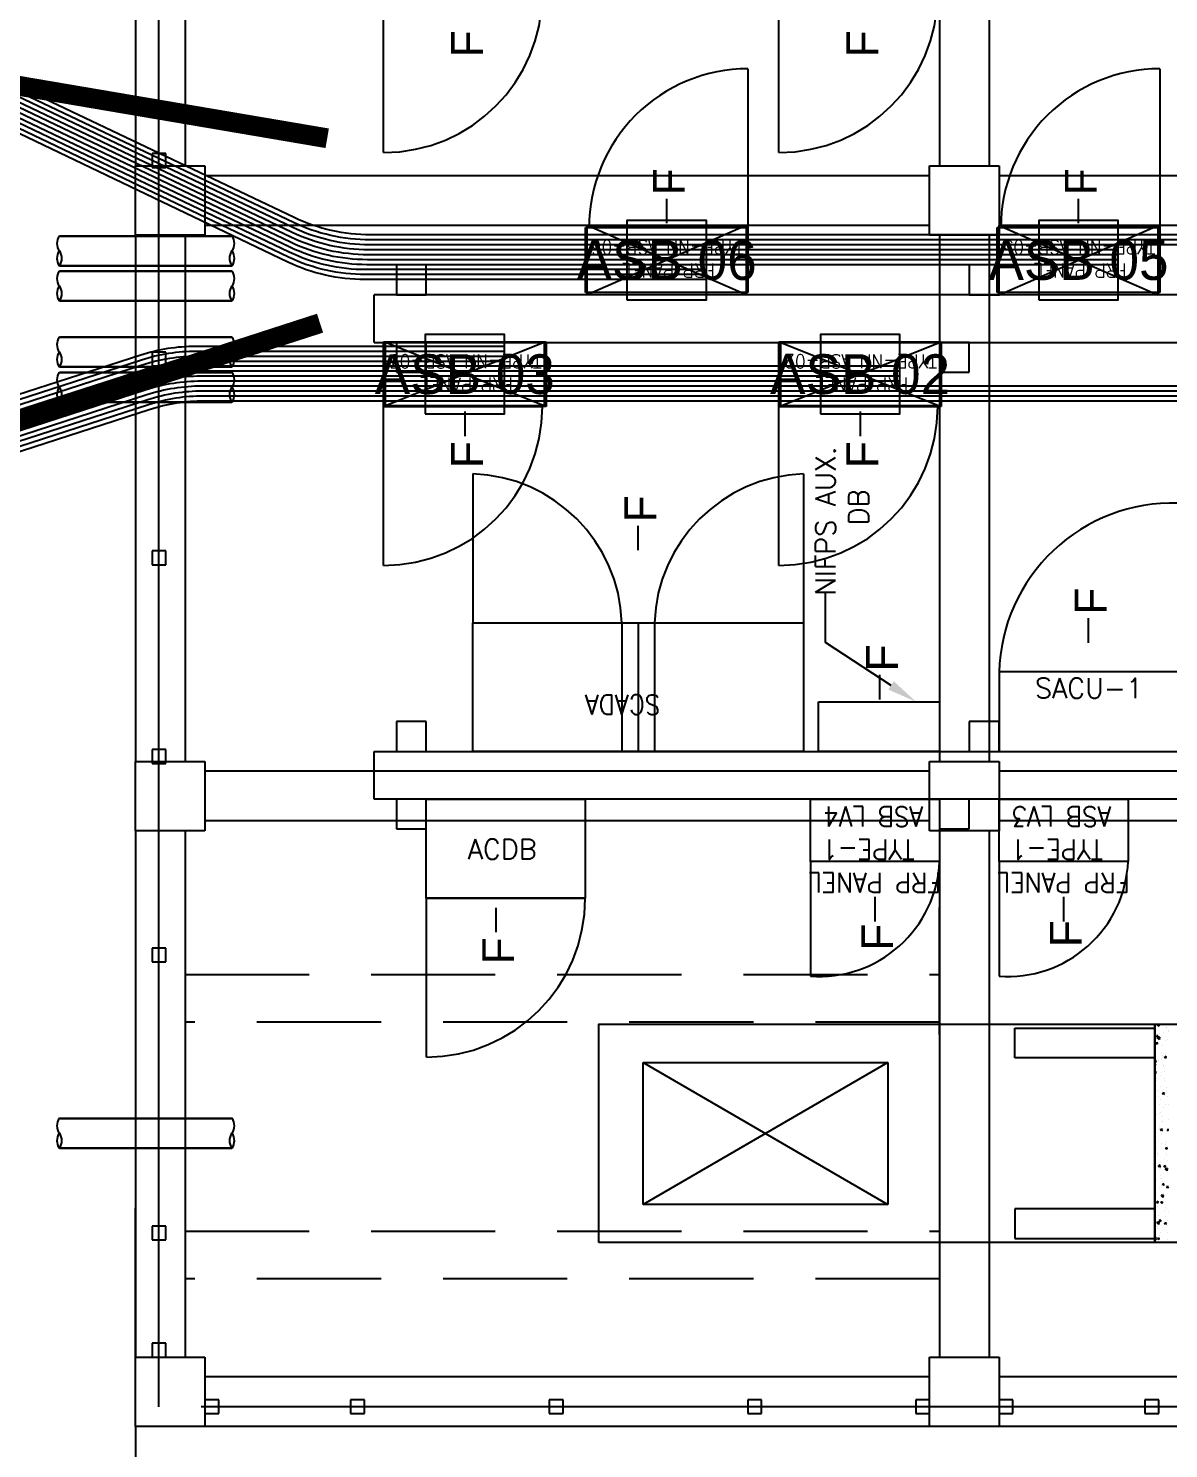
# Model space of a CAD drawing. Header units: metres. Extents: x 530339 to 530954, y 2674257 to 2674599.
# Drawn here: x 530715.71 to 530721.45, y 2674481.74 to 2674488.89 of the extents above; entities that cross this region are included whole.
import ezdxf
from ezdxf.enums import TextEntityAlignment as Align

# ---------------------------------------------------------------- set-up
doc = ezdxf.new("R2010")
doc.units = ezdxf.units.M
for name, pattern in [('DASHED', [0.75, 0.5, -0.25]), ('DASHED2', [0.375, 0.25, -0.125]), ('HIDDEN', [0.375, 0.25, -0.125]), ('PHANTOM', [63.5, 31.75, -6.35, 6.35, -6.35, 6.35, -6.35])]:
    doc.linetypes.add(name, pattern=pattern)
for name, color, linetype in [('1', 5, 'Continuous'), ('Excavation', 7, 'Continuous'), ('IDT', 7, 'Continuous'), ('LT Cable(AG) INV to LT Panel BL-12', 2, 'Continuous')]:
    doc.layers.add(name, color=color, linetype=linetype)
doc.styles.add('Arial', font='arial.ttf')
doc.styles.add('RomanS', font='romans.shx')
doc.styles.get("Standard").update_dxf_attribs({"font": 'Adani Regular.ttf'})
doc.linetypes.add('FOUNDATION LAYOUT$0$FENCELINE1', pattern='A,6.35,-2.54,[133,ltypeshp.shx,S=2.54,R=0,X=-2.54,Y=0],-2.54,25.4', length=36.83)

# ---------------------------------------------------------------- blocks, each defined once
blk = doc.blocks.new('ASB')
at = {"layer": '1', "color": 5}
blk.add_lwpolyline([(-0.2, -0.2), (0.2, -0.2), (0.2, 0.2), (-0.2, 0.2)], close=True, dxfattribs=at)
at = {"layer": '1', "color": 7}
blk.add_attdef('ID', text='', height=0.2, dxfattribs=at).set_placement((0, 0), align=Align.MIDDLE_CENTER)
blk = doc.blocks.new('IDT')
at = {"layer": 'IDT', "color": 8}
for p, q in [((25.902, 18.4101), (29.552, 18.4101)), ((29.552, 18.0601), (29.552, 18.4101)), ((29.552, 18.4101), (29.902, 18.4101)), ((29.902, 18.4101), (29.902, 18.0601)), ((29.902, 18.4101), (33.552, 18.4101)), ((33.552, 18.0601), (33.552, 18.4101)), ((33.552, 18.4101), (33.902, 18.4101)), ((33.902, 18.4101), (33.902, 18.0601)), ((28.7481, 18.3453), (28.7481, 18.2753)), ((28.8181, 18.3453), (28.7481, 18.3453)), ((28.8181, 18.2753), (28.8181, 18.3453)), ((29.4822, 18.3453), (29.4822, 18.2753)), ((29.5522, 18.3453), (29.4822, 18.3453)), ((29.5522, 18.2753), (29.5522, 18.3453)), ((29.902, 18.3453), (29.902, 18.2753)), ((29.972, 18.3453), (29.902, 18.3453)), ((29.972, 18.2753), (29.972, 18.3453)), ((30.7481, 18.3453), (30.7481, 18.2753)), ((30.8181, 18.3453), (30.7481, 18.3453)), ((30.8181, 18.2753), (30.8181, 18.3453)), ((31.7481, 18.3453), (31.7481, 18.2753)), ((31.8181, 18.3453), (31.7481, 18.3453)), ((31.8181, 18.2753), (31.8181, 18.3453)), ((32.7481, 18.3453), (32.7481, 18.2753)), ((32.8181, 18.3453), (32.7481, 18.3453)), ((32.8181, 18.2753), (32.8181, 18.3453)), ((33.482, 18.3453), (33.482, 18.2753)), ((33.552, 18.3453), (33.482, 18.3453)), ((33.552, 18.2753), (33.552, 18.3453)), ((28.7481, 18.2753), (28.8181, 18.2753)), ((29.4822, 18.2753), (29.5522, 18.2753)), ((29.902, 18.2753), (29.972, 18.2753)), ((30.7481, 18.2753), (30.8181, 18.2753)), ((31.7481, 18.2753), (31.8181, 18.2753)), ((32.7481, 18.2753), (32.8181, 18.2753)), ((33.482, 18.2753), (33.552, 18.2753)), ((25.902, 18.1601), (29.552, 18.1601)), ((29.902, 18.1601), (33.552, 18.1601)), ((29.902, 18.0601), (29.552, 18.0601)), ((29.602, 15.4101), (29.602, 18.0601)), ((29.852, 15.4101), (29.852, 18.0601)), ((33.902, 18.0601), (33.552, 18.0601)), ((33.652, 15.4101), (33.652, 18.0601)), ((33.7481, 18.0601), (33.7481, 17.9901)), ((33.8181, 18.0601), (33.7481, 18.0601)), ((33.8181, 17.9901), (33.8181, 18.0601)), ((33.902, 15.4101), (33.902, 18.0601)), ((33.7481, 17.9901), (33.8181, 17.9901)), ((27.267, 17.4829), (28.767, 17.4829)), ((28.767, 17.4829), (28.767, 16.3829)), ((33.7481, 17.4703), (33.7481, 17.4003)), ((33.8181, 17.4703), (33.7481, 17.4703)), ((33.8181, 17.4003), (33.8181, 17.4703)), ((33.7481, 17.4003), (33.8181, 17.4003)), ((30.1117, 16.5771), (30.1117, 17.2916)), ((30.1117, 17.2916), (31.3439, 17.2916)), ((31.3439, 16.5771), (30.1117, 17.2916)), ((30.1117, 16.5771), (31.3439, 17.2916)), ((31.3439, 17.2916), (31.3439, 16.5771)), ((31.3439, 16.5771), (30.1117, 16.5771)), ((28.767, 16.3829), (27.267, 16.3829)), ((29.852, 16.4349), (29.852, 15.7954)), ((33.652, 16.1329), (33.652, 16.1329)), ((33.7481, 16.0703), (33.7481, 16.0003)), ((33.8181, 16.0703), (33.7481, 16.0703)), ((33.8181, 16.0003), (33.8181, 16.0703)), ((33.7481, 16.0003), (33.8181, 16.0003)), ((29.552, 15.0601), (29.552, 15.4101)), ((29.552, 15.4101), (29.902, 15.4101)), ((29.702, 15.3997), (29.702, 15.2497)), ((29.852, 15.3997), (29.702, 15.3997)), ((29.852, 15.2497), (29.852, 15.3997)), ((29.902, 15.4101), (29.902, 15.0601)), ((32.4369, 15.3997), (32.4369, 15.2497)), ((32.5869, 15.3997), (32.4369, 15.3997)), ((32.5869, 15.2497), (32.5869, 15.3997)), ((33.552, 15.0601), (33.552, 15.4101)), ((33.552, 15.4101), (33.902, 15.4101)), ((33.902, 15.4101), (33.902, 15.0601)), ((25.902, 15.3601), (29.552, 15.3601)), ((29.902, 15.3601), (33.552, 15.3601)), ((26.802, 15.2497), (32.6992, 15.2497)), ((29.702, 15.2497), (29.852, 15.2497)), ((32.4369, 15.2497), (32.5869, 15.2497)), ((32.6992, 15.2497), (32.6992, 15.0097)), ((25.902, 15.1101), (29.552, 15.1101)), ((29.902, 15.1101), (33.552, 15.1101)), ((29.902, 15.0601), (29.552, 15.0601)), ((29.602, 12.4101), (29.602, 15.0601)), ((29.852, 12.4101), (29.852, 15.0601)), ((33.902, 15.0601), (33.552, 15.0601)), ((33.652, 12.4101), (33.652, 15.0601)), ((33.7481, 15.0703), (33.7481, 15.0003)), ((33.8181, 15.0703), (33.7481, 15.0703)), ((33.8181, 15.0003), (33.8181, 15.0703)), ((33.902, 12.4101), (33.902, 15.0601)), ((32.6992, 15.0097), (26.802, 15.0097)), ((29.552, 15.0097), (29.552, 14.8597)), ((29.702, 15.0097), (29.552, 15.0097)), ((29.702, 14.8597), (29.702, 15.0097)), ((31.2873, 14.3618), (31.2873, 15.0097)), ((31.3698, 14.3618), (31.3698, 15.0097)), ((31.4523, 14.3618), (31.4523, 15.0097)), ((32.4369, 15.0097), (32.4369, 14.8597)), ((32.5869, 15.0097), (32.4369, 15.0097)), ((32.5869, 14.8597), (32.5869, 15.0097)), ((33.7481, 15.0003), (33.8181, 15.0003)), ((29.552, 14.8597), (29.702, 14.8597)), ((32.4369, 14.8597), (32.5869, 14.8597)), ((33.7481, 14.0703), (33.7481, 14.0003)), ((33.8181, 14.0703), (33.7481, 14.0703)), ((33.8181, 14.0003), (33.8181, 14.0703)), ((33.7481, 14.0003), (33.8181, 14.0003)), ((29.843, 13.2732), (30.661, 13.2732)), ((29.843, 12.9462), (29.843, 13.2732)), ((29.852, 12.9497), (29.852, 13.2697)), ((29.852, 13.2697), (30.652, 13.2697)), ((30.652, 13.2697), (29.852, 12.9497)), ((30.652, 12.9497), (29.852, 13.2697)), ((30.652, 13.2697), (30.652, 12.9497)), ((30.661, 13.2732), (30.661, 12.9462)), ((31.8339, 13.2732), (32.6519, 13.2732)), ((31.8339, 12.9462), (31.8339, 13.2732)), ((31.8429, 12.9497), (31.8429, 13.2697)), ((31.8429, 13.2697), (32.6429, 13.2697)), ((31.8429, 12.9497), (32.6429, 13.2697)), ((31.8429, 13.2697), (32.6429, 12.9497)), ((32.6429, 13.2697), (32.6429, 12.9497)), ((32.6519, 13.2732), (32.6519, 12.9462)), ((29.702, 13.0997), (29.702, 12.9497)), ((29.852, 13.0997), (29.702, 13.0997)), ((29.852, 12.9497), (29.852, 13.0997)), ((32.4369, 13.0997), (32.4369, 12.9497)), ((32.5869, 13.0997), (32.4369, 13.0997)), ((32.5869, 12.9497), (32.5869, 13.0997)), ((33.7481, 13.0685), (33.7481, 12.9985)), ((33.8181, 13.0685), (33.7481, 13.0685)), ((33.8181, 12.9985), (33.8181, 13.0685)), ((32.6992, 12.9497), (26.802, 12.9497)), ((29.702, 12.9497), (29.852, 12.9497)), ((30.652, 12.9497), (29.852, 12.9497)), ((32.6429, 12.9497), (31.8429, 12.9497)), ((32.4369, 12.9497), (32.5869, 12.9497)), ((32.6993, 12.9497), (32.6993, 12.7097)), ((33.7481, 12.9985), (33.8181, 12.9985)), ((30.661, 12.9462), (29.843, 12.9462)), ((32.6519, 12.9462), (31.8339, 12.9462)), ((26.802, 12.7097), (32.6992, 12.7097)), ((28.743, 12.6984), (29.561, 12.6984)), ((28.743, 12.3714), (28.743, 12.6984)), ((28.752, 12.3601), (28.752, 12.7097)), ((28.752, 12.7097), (29.552, 12.7097)), ((29.552, 12.7097), (28.752, 12.3601)), ((29.552, 12.3601), (28.752, 12.7097)), ((29.552, 12.7097), (29.552, 12.3601)), ((29.552, 12.7097), (29.552, 12.5597)), ((29.702, 12.7097), (29.552, 12.7097)), ((29.561, 12.6984), (29.561, 12.3714)), ((29.702, 12.5597), (29.702, 12.7097)), ((30.817, 12.6984), (31.635, 12.6984)), ((30.817, 12.3714), (30.817, 12.6984)), ((30.826, 12.3601), (30.826, 12.7097)), ((30.826, 12.7097), (31.626, 12.7097)), ((30.826, 12.3601), (31.626, 12.7097)), ((30.826, 12.7097), (31.626, 12.3601)), ((31.626, 12.7097), (31.626, 12.3601)), ((31.635, 12.6984), (31.635, 12.3714)), ((32.4369, 12.7097), (32.4369, 12.5597)), ((32.5869, 12.7097), (32.4369, 12.7097)), ((32.5869, 12.5597), (32.5869, 12.7097)), ((29.552, 12.5597), (29.702, 12.5597)), ((32.4369, 12.5597), (32.5869, 12.5597)), ((29.552, 12.0601), (29.552, 12.4101)), ((29.552, 12.4101), (29.902, 12.4101)), ((29.902, 12.4101), (29.902, 12.0601)), ((33.552, 12.0601), (33.552, 12.4101)), ((33.552, 12.4101), (33.902, 12.4101)), ((33.902, 12.4101), (33.902, 12.0601)), ((25.902, 12.3601), (29.552, 12.3601)), ((29.561, 12.3714), (28.743, 12.3714)), ((29.552, 12.3601), (28.752, 12.3601)), ((29.902, 12.3601), (33.552, 12.3601)), ((31.635, 12.3714), (30.817, 12.3714)), ((31.626, 12.3601), (30.826, 12.3601)), ((25.902, 12.1101), (29.552, 12.1101)), ((29.902, 12.1101), (33.552, 12.1101)), ((29.902, 12.0601), (29.552, 12.0601)), ((29.602, 9.4101), (29.602, 12.0601)), ((29.852, 9.4101), (29.852, 12.0601)), ((33.902, 12.0601), (33.552, 12.0601)), ((33.652, 9.4101), (33.652, 12.0601)), ((33.7481, 12.0685), (33.7481, 11.9985)), ((33.8181, 12.0685), (33.7481, 12.0685)), ((33.8181, 11.9985), (33.8181, 12.0685)), ((33.902, 9.4101), (33.902, 12.0601)), ((33.7481, 11.9985), (33.8181, 11.9985))]:
    blk.add_line(p, q, dxfattribs=at)
at = {"layer": 'IDT', "color": 8, "linetype": 'DASHED2', "ltscale": 5}
for p, q in [((32.802, 18.4101), (33.902, 18.4101)), ((33.902, 18.4101), (33.902, 17.3101))]:
    blk.add_line(p, q, dxfattribs=at)
at = {"layer": 'IDT', "color": 8, "linetype": 'PHANTOM', "ltscale": 0.25}
for p, q in [((25.6331, 18.3103), (33.7831, 18.3103)), ((33.7831, 18.3103), (33.7831, 9.1603))]:
    blk.add_line(p, q, dxfattribs=at)
at = {"layer": 'IDT', "color": 8, "linetype": 'HIDDEN', "ltscale": 2.5}
for p, q in [((29.852, 17.6665), (33.652, 17.6665)), ((33.652, 17.4265), (29.852, 17.4265)), ((29.852, 16.3729), (33.652, 16.3729)), ((33.652, 16.1329), (29.852, 16.1329))]:
    blk.add_line(p, q, dxfattribs=at)
at = {"layer": 'IDT', "color": 8, "linetype": 'Continuous'}
for p, q in [((28.7046, 17.467), (28.7046, 17.467)), ((28.7423, 17.4815), (28.7423, 17.4815)), ((28.7461, 17.469), (28.7454, 17.4614)), ((28.7454, 17.4616), (28.7533, 17.463)), ((28.7461, 17.469), (28.7534, 17.4629)), ((28.755, 17.4827), (28.755, 17.4827)), ((28.759, 17.4541), (28.759, 17.4541)), ((28.7641, 17.4682), (28.7599, 17.4619)), ((28.7599, 17.4619), (28.767, 17.4595)), ((28.7642, 17.4682), (28.767, 17.4608)), ((28.7017, 17.3992), (28.7017, 17.3992)), ((28.7028, 17.435), (28.7028, 17.435)), ((28.713, 17.3924), (28.7088, 17.3861)), ((28.7088, 17.3861), (28.7164, 17.3835)), ((28.7131, 17.3924), (28.7165, 17.3835)), ((28.7388, 17.4334), (28.7388, 17.4334)), ((28.7454, 17.3815), (28.7575, 17.3829)), ((28.7472, 17.3928), (28.7455, 17.3815)), ((28.7465, 17.4497), (28.7465, 17.4497)), ((28.7472, 17.3928), (28.7575, 17.3829)), ((28.7521, 17.4149), (28.7521, 17.4149)), ((28.7528, 17.4016), (28.7528, 17.4016)), ((28.6989, 17.3314), (28.6989, 17.3314)), ((28.7046, 17.3708), (28.7046, 17.3708)), ((28.7087, 17.3112), (28.7087, 17.3112)), ((28.7133, 17.3548), (28.7133, 17.3548)), ((28.7175, 17.323), (28.7175, 17.323)), ((28.7381, 17.3779), (28.7374, 17.3703)), ((28.7374, 17.3705), (28.7454, 17.3719)), ((28.7381, 17.3779), (28.7454, 17.3718)), ((28.7469, 17.3692), (28.7469, 17.3692)), ((28.7492, 17.3471), (28.7492, 17.3471)), ((28.7634, 17.3214), (28.7634, 17.3214)), ((28.7663, 17.3739), (28.7663, 17.3739)), ((28.7141, 17.3048), (28.7141, 17.3048)), ((28.7231, 17.2396), (28.7231, 17.2396)), ((28.7238, 17.2749), (28.7238, 17.2749)), ((28.7244, 17.246), (28.7365, 17.2474)), ((28.7262, 17.2573), (28.7245, 17.246)), ((28.7262, 17.2572), (28.7365, 17.2473)), ((28.7294, 17.2794), (28.7374, 17.2808)), ((28.7301, 17.2868), (28.7295, 17.2792)), ((28.7301, 17.2868), (28.7374, 17.2807)), ((28.7464, 17.2793), (28.7464, 17.2793)), ((28.754, 17.2857), (28.7497, 17.2794)), ((28.7497, 17.2794), (28.7574, 17.2768)), ((28.754, 17.2857), (28.7574, 17.2768)), ((28.7564, 17.3032), (28.7564, 17.3032)), ((28.7634, 17.3061), (28.7634, 17.3061)), ((28.7028, 17.2099), (28.6986, 17.2036)), ((28.6986, 17.2036), (28.7063, 17.201)), ((28.7029, 17.2099), (28.7063, 17.201)), ((28.7214, 17.2371), (28.7214, 17.2371)), ((28.7222, 17.1957), (28.7215, 17.1881)), ((28.7215, 17.1883), (28.7294, 17.1898)), ((28.7222, 17.1957), (28.7295, 17.1896)), ((28.7312, 17.1754), (28.7312, 17.1754)), ((28.7344, 17.1947), (28.7344, 17.1947)), ((28.7435, 17.2115), (28.7435, 17.2115)), ((28.7577, 17.1705), (28.7577, 17.1705)), ((28.7606, 17.2383), (28.7606, 17.2383)), ((28.7653, 17.238), (28.7653, 17.238)), ((28.6984, 17.111), (28.6984, 17.111)), ((28.7052, 17.1217), (28.7034, 17.1104)), ((28.7034, 17.1104), (28.7155, 17.1118)), ((28.7051, 17.1217), (28.7155, 17.1118)), ((28.7062, 17.1326), (28.7062, 17.1326)), ((28.7142, 17.1046), (28.7135, 17.097)), ((28.7135, 17.0972), (28.7215, 17.0987)), ((28.7142, 17.1046), (28.7215, 17.0985)), ((28.7341, 17.1631), (28.7341, 17.1631)), ((28.7386, 17.1629), (28.7386, 17.1629)), ((28.7438, 17.1032), (28.7395, 17.0969)), ((28.7395, 17.0969), (28.7472, 17.0943)), ((28.7407, 17.1438), (28.7407, 17.1438)), ((28.7407, 17.1095), (28.7407, 17.1095)), ((28.7439, 17.1032), (28.7473, 17.0943)), ((28.7449, 17.1148), (28.7449, 17.1148)), ((28.7548, 17.1027), (28.7548, 17.1027)), ((28.7054, 17.068), (28.7054, 17.068)), ((28.7074, 17.0458), (28.7074, 17.0458)), ((28.7096, 17.0362), (28.7096, 17.0362)), ((28.7189, 17.0586), (28.7189, 17.0586)), ((28.7378, 17.076), (28.7378, 17.076)), ((28.7468, 17.089), (28.7468, 17.089)), ((28.7497, 17.0443), (28.7497, 17.0443)), ((28.752, 17.0349), (28.752, 17.0349)), ((28.7555, 17.0346), (28.7555, 17.0346)), ((28.7062, 17.0135), (28.7055, 17.006)), ((28.7055, 17.0061), (28.7135, 17.0076)), ((28.7062, 17.0135), (28.7135, 17.0074)), ((28.7155, 16.9817), (28.7155, 16.9817)), ((28.7159, 16.9881), (28.7159, 16.9881)), ((28.7316, 16.9845), (28.7316, 16.9845)), ((28.7349, 17.0082), (28.7349, 17.0082)), ((28.7491, 16.9671), (28.7491, 16.9671)), ((28.7578, 16.9801), (28.7578, 16.9801)), ((28.7595, 17.0149), (28.7595, 17.0149)), ((28.7597, 17.0028), (28.7597, 17.0028)), ((28.766, 16.9547), (28.766, 16.9547)), ((28.6976, 16.915), (28.7055, 16.9165)), ((28.6982, 16.9225), (28.7055, 16.9163)), ((28.725, 16.9157), (28.725, 16.9157)), ((28.7265, 16.9079), (28.7265, 16.9079)), ((28.7336, 16.9207), (28.7294, 16.9144)), ((28.7294, 16.9144), (28.737, 16.9118)), ((28.7321, 16.9404), (28.7321, 16.9404)), ((28.7337, 16.9207), (28.7371, 16.9118)), ((28.7443, 16.9104), (28.7443, 16.9104)), ((28.7463, 16.8993), (28.7463, 16.8993)), ((28.6999, 16.8619), (28.6999, 16.8619)), ((28.7292, 16.8726), (28.7292, 16.8726)), ((28.7306, 16.8761), (28.7306, 16.8761)), ((28.734, 16.8505), (28.734, 16.8505)), ((28.737, 16.828), (28.737, 16.828)), ((28.7434, 16.8316), (28.7434, 16.8316)), ((28.7571, 16.8364), (28.7571, 16.8364)), ((28.6998, 16.7879), (28.6998, 16.7879)), ((28.7016, 16.7494), (28.7016, 16.7494)), ((28.7126, 16.7879), (28.7126, 16.7879)), ((28.7263, 16.8048), (28.7263, 16.8048)), ((28.7405, 16.7638), (28.7405, 16.7638)), ((28.7421, 16.7863), (28.7421, 16.7863)), ((28.7475, 16.7478), (28.7475, 16.7478)), ((28.708, 16.7013), (28.708, 16.7013)), ((28.7094, 16.7219), (28.7094, 16.7219)), ((28.7235, 16.7382), (28.7192, 16.7318)), ((28.7192, 16.7318), (28.7269, 16.7293)), ((28.7206, 16.6692), (28.7206, 16.6692)), ((28.7235, 16.7381), (28.7269, 16.7292)), ((28.7235, 16.737), (28.7235, 16.737)), ((28.7253, 16.7138), (28.7253, 16.7138)), ((28.7377, 16.696), (28.7377, 16.696)), ((28.7516, 16.7204), (28.7516, 16.7204)), ((28.7517, 16.716), (28.7517, 16.716)), ((28.758, 16.6679), (28.758, 16.6679)), ((28.7177, 16.6014), (28.7177, 16.6014)), ((28.7183, 16.6567), (28.7183, 16.6567)), ((28.7185, 16.6211), (28.7185, 16.6211)), ((28.7348, 16.6282), (28.7348, 16.6282)), ((28.738, 16.6397), (28.738, 16.6397)), ((28.7644, 16.6315), (28.7602, 16.6251)), ((28.7602, 16.6251), (28.767, 16.6228)), ((28.7606, 16.6552), (28.7606, 16.6552)), ((28.7658, 16.5964), (28.7641, 16.5851)), ((28.7645, 16.6314), (28.767, 16.6248)), ((28.7658, 16.5964), (28.767, 16.5952)), ((28.7133, 16.5556), (28.709, 16.5493)), ((28.709, 16.5493), (28.7167, 16.5468)), ((28.7133, 16.5556), (28.7168, 16.5467)), ((28.7149, 16.5336), (28.7149, 16.5336)), ((28.7227, 16.5893), (28.7227, 16.5893)), ((28.7264, 16.5926), (28.7264, 16.5926)), ((28.729, 16.5412), (28.729, 16.5412)), ((28.7319, 16.5604), (28.7319, 16.5604)), ((28.7359, 16.5266), (28.7359, 16.5266)), ((28.7508, 16.5657), (28.7508, 16.5657)), ((28.7619, 16.5757), (28.7612, 16.5681)), ((28.7612, 16.5683), (28.767, 16.5693)), ((28.7619, 16.5757), (28.767, 16.5714)), ((28.764, 16.5851), (28.767, 16.5855)), ((28.7026, 16.4629), (28.7026, 16.4629)), ((28.712, 16.4658), (28.712, 16.4658)), ((28.7291, 16.4926), (28.7291, 16.4926)), ((28.7396, 16.461), (28.7396, 16.461)), ((28.7448, 16.4609), (28.7431, 16.4496)), ((28.7448, 16.4608), (28.7551, 16.4509)), ((28.7449, 16.4614), (28.7449, 16.4614)), ((28.7532, 16.4772), (28.7612, 16.4786)), ((28.7539, 16.4846), (28.7533, 16.477)), ((28.7539, 16.4846), (28.7612, 16.4785)), ((28.7635, 16.4916), (28.7635, 16.4916)), ((28.7, 16.4145), (28.7, 16.4145)), ((28.7004, 16.4228), (28.7004, 16.4228)), ((28.7091, 16.398), (28.7091, 16.398)), ((28.7107, 16.3988), (28.7107, 16.3988)), ((28.7262, 16.4248), (28.7262, 16.4248)), ((28.743, 16.4496), (28.7551, 16.451)), ((28.7438, 16.4292), (28.7438, 16.4292)), ((28.746, 16.3935), (28.7453, 16.3859)), ((28.7453, 16.3861), (28.7532, 16.3876)), ((28.746, 16.3935), (28.7533, 16.3874)), ((28.7543, 16.4489), (28.75, 16.4426)), ((28.75, 16.4426), (28.7577, 16.44)), ((28.7501, 16.3811), (28.7501, 16.3811)), ((28.753, 16.3973), (28.753, 16.3973)), ((28.7543, 16.4489), (28.7577, 16.44))]:
    blk.add_line(p, q, dxfattribs=at)
at = {"layer": 'IDT', "color": 7}
for p, q in [((29.4722, 17.4629), (28.767, 17.4629)), ((28.767, 17.4629), (28.767, 17.3133)), ((29.4722, 17.3133), (29.4722, 17.4629)), ((28.767, 17.3133), (29.4722, 17.3133)), ((28.767, 16.4038), (28.767, 16.5533)), ((28.767, 16.5533), (29.4722, 16.5533)), ((29.4722, 16.5533), (29.4722, 16.4038)), ((29.4722, 16.4038), (28.767, 16.4038)), ((32.0863, 15.8484), (32.0863, 15.9209)), ((29.227, 15.7932), (29.227, 15.8658)), ((30.177, 15.7932), (30.177, 15.8657)), ((32.0863, 15.7973), (32.0863, 15.8484)), ((29.227, 15.7421), (29.227, 15.7932)), ((30.177, 15.7421), (30.177, 15.7932)), ((31.6365, 15.7486), (32.4369, 15.7497)), ((31.6365, 15.2497), (31.6365, 15.7486)), ((32.4369, 15.7497), (32.4369, 15.2497)), ((28.902, 15.5637), (29.552, 15.5637)), ((28.902, 15.2497), (28.902, 15.5637)), ((29.552, 15.5637), (29.552, 15.2497)), ((29.852, 15.5637), (30.502, 15.5637)), ((29.852, 15.2497), (29.852, 15.5637)), ((30.502, 15.5637), (30.502, 15.2497)), ((29.552, 15.2497), (28.902, 15.2497)), ((30.502, 15.2497), (29.852, 15.2497)), ((32.4369, 15.2497), (31.6365, 15.2497)), ((29.552, 15.0097), (28.652, 15.0097)), ((29.552, 14.6097), (29.552, 15.0097)), ((29.852, 15.0097), (30.462, 15.0097)), ((29.852, 14.7597), (29.852, 15.0097)), ((30.462, 15.0097), (30.462, 14.7597)), ((30.5375, 15.0097), (32.202, 15.0097)), ((30.5375, 14.3618), (30.5375, 15.0097)), ((32.202, 15.0097), (32.202, 14.3618)), ((30.462, 14.7597), (29.852, 14.7597)), ((30.1529, 14.748), (30.1529, 14.6969)), ((30.1529, 14.6969), (30.1529, 14.6243)), ((28.652, 14.6097), (29.552, 14.6097)), ((29.102, 14.4621), (29.102, 14.4109)), ((29.102, 14.4109), (29.102, 14.3384)), ((32.202, 14.3618), (30.5375, 14.3618)), ((31.3698, 13.9969), (31.3698, 13.9457)), ((31.3698, 13.9457), (31.3698, 13.8732)), ((30.252, 13.3493), (30.252, 13.4218)), ((32.2429, 13.3493), (32.2429, 13.4218)), ((30.252, 13.2982), (30.252, 13.3493)), ((32.2429, 13.2982), (32.2429, 13.3493)), ((29.843, 13.2732), (30.661, 13.2732)), ((29.843, 12.9462), (29.843, 13.2732)), ((30.661, 13.2732), (30.661, 12.9462)), ((31.8339, 13.2732), (32.6519, 13.2732)), ((31.8339, 12.9462), (31.8339, 13.2732)), ((32.6519, 13.2732), (32.6519, 12.9462)), ((30.661, 12.9462), (29.843, 12.9462)), ((32.6519, 12.9462), (31.8339, 12.9462)), ((28.743, 12.6984), (29.561, 12.6984)), ((28.743, 12.3714), (28.743, 12.6984)), ((29.561, 12.6984), (29.561, 12.3714)), ((30.817, 12.6984), (31.635, 12.6984)), ((30.817, 12.3714), (30.817, 12.6984)), ((31.635, 12.6984), (31.635, 12.3714)), ((29.561, 12.3714), (28.743, 12.3714)), ((29.152, 12.3497), (29.152, 12.2985)), ((31.635, 12.3714), (30.817, 12.3714)), ((31.226, 12.3497), (31.226, 12.2985)), ((29.152, 12.2985), (29.152, 12.226)), ((31.226, 12.2985), (31.226, 12.226))]:
    blk.add_line(p, q, dxfattribs=at)
at = {"layer": 'IDT', "color": 124}
for p, q in [((34.2845, 17.0079), (33.4155, 17.0079)), ((33.4155, 17.0079), (34.2845, 17.0079)), ((33.4155, 16.8579), (34.2845, 16.8579)), ((34.2845, 16.8579), (33.4155, 16.8579)), ((34.2845, 13.2505), (33.4155, 13.2505)), ((33.4155, 13.2505), (34.2845, 13.2505)), ((33.4155, 13.1005), (34.2845, 13.1005)), ((34.2845, 13.1005), (33.4155, 13.1005)), ((34.2845, 13.0734), (33.4155, 13.0734)), ((33.4155, 13.0734), (34.2845, 13.0734)), ((33.4155, 12.9234), (34.2845, 12.9234)), ((34.2845, 12.9234), (33.4155, 12.9234)), ((34.2845, 12.7409), (33.4155, 12.7409)), ((33.4155, 12.7409), (34.2845, 12.7409)), ((33.4155, 12.5909), (34.2845, 12.5909)), ((34.2845, 12.5909), (33.4155, 12.5909)), ((34.2845, 12.5638), (33.4155, 12.5638)), ((33.4155, 12.5638), (34.2845, 12.5638)), ((33.4155, 12.4138), (34.2845, 12.4138)), ((34.2845, 12.4138), (33.4155, 12.4138))]:
    blk.add_line(p, q, dxfattribs=at)
at = {"layer": 'IDT', "color": 8, "linetype": 'DASHED', "ltscale": 5}
for p, q in [((32.4365, 16.5497), (32.4365, 15.7497)), ((29.552, 15.5637), (29.552, 16.1417)), ((30.502, 15.5637), (30.502, 16.1417)), ((32.3927, 15.7497), (31.6365, 15.7497)), ((32.4365, 15.7497), (32.3927, 15.7497)), ((28.652, 14.6097), (29.552, 14.6097)), ((30.5375, 13.6118), (30.5375, 14.3618)), ((32.202, 13.6118), (32.202, 14.3618)), ((30.661, 14.0732), (30.661, 13.2732)), ((32.6519, 14.0732), (32.6519, 13.2732)), ((30.5375, 13.6118), (30.5375, 13.6118)), ((32.202, 13.6118), (32.202, 13.6118)), ((30.6172, 13.2732), (29.861, 13.2732)), ((30.661, 13.2732), (30.6172, 13.2732)), ((32.6081, 13.2732), (31.8519, 13.2732)), ((32.6519, 13.2732), (32.6081, 13.2732)), ((28.743, 11.5714), (28.743, 12.3714)), ((28.743, 12.3714), (28.7869, 12.3714)), ((28.7869, 12.3714), (29.543, 12.3714)), ((30.817, 11.5714), (30.817, 12.3714)), ((30.817, 12.3714), (30.8609, 12.3714)), ((30.8609, 12.3714), (31.617, 12.3714)), ((30.661, 11.9932), (30.661, 11.1932)), ((32.6519, 11.9932), (32.6519, 11.1932))]:
    blk.add_line(p, q, dxfattribs=at)
at = {"layer": 'IDT', "color": 8, "linetype": 'ByBlock', "lineweight": -2, "ltscale": 0.1}
for p, q in [((30.096, 14.6774), (30.426, 14.4611)), ((30.426, 14.4611), (30.426, 14.2072))]:
    blk.add_line(p, q, dxfattribs=at)
at = {"layer": 'IDT', "color": 7, "linetype": 'FOUNDATION LAYOUT$0$FENCELINE1', "ltscale": 0.01}
blk.add_lwpolyline([(33.902, 18.4101), (33.9018, 22.4854), (21.4107, 22.4854)], dxfattribs=at)
at = {"layer": 'IDT', "color": 8}
blk.add_lwpolyline([(31.567, 17.4829), (31.567, 16.3829), (28.767, 16.3829), (28.767, 17.4829)], close=True, dxfattribs=at)
at = {"layer": 'IDT', "color": 124}
for centre, start, end in [((33.4653, 16.9704), 143.02764, 216.97236), ((33.3657, 16.9704), 323.02764, 36.97236), ((34.3344, 16.9704), 143.02764, 216.97236), ((34.2347, 16.9704), 323.02764, 36.97236), ((33.4653, 16.8954), 143.02764, 216.97236), ((34.2347, 16.8954), 323.02764, 36.97236), ((33.4653, 13.213), 143.02764, 216.97236), ((33.3657, 13.213), 323.02764, 36.97236), ((34.3344, 13.213), 143.02764, 216.97236), ((34.2347, 13.213), 323.02764, 36.97236), ((33.4653, 13.138), 143.02764, 216.97236), ((34.2347, 13.138), 323.02764, 36.97236), ((33.4653, 13.0359), 143.02764, 216.97236), ((33.3657, 13.0359), 323.02764, 36.97236), ((34.3344, 13.0359), 143.02764, 216.97236), ((34.2347, 13.0359), 323.02764, 36.97236), ((33.4653, 12.9609), 143.02764, 216.97236), ((34.2347, 12.9609), 323.02764, 36.97236), ((33.4653, 12.7034), 143.02764, 216.97236), ((33.3657, 12.7034), 323.02764, 36.97236), ((34.3344, 12.7034), 143.02764, 216.97236), ((34.2347, 12.7034), 323.02764, 36.97236), ((33.4653, 12.6284), 143.02764, 216.97236), ((34.2347, 12.6284), 323.02764, 36.97236), ((33.4653, 12.5263), 143.02764, 216.97236), ((33.3657, 12.5263), 323.02764, 36.97236), ((34.3344, 12.5263), 143.02764, 216.97236), ((34.2347, 12.5263), 323.02764, 36.97236), ((33.4653, 12.4513), 143.02764, 216.97236), ((34.2347, 12.4513), 323.02764, 36.97236)]:
    blk.add_arc(centre, 0.0624, start, end, dxfattribs=at)
at = {"layer": 'IDT', "color": 8, "linetype": 'DASHED', "ltscale": 5}
for centre, radius, start, end in [((32.4365, 15.7497), 0.8, 90, 180), ((29.5075, 15.5373), 0.606, 85.7856, 177.50336), ((30.4575, 15.5373), 0.606, 85.7856, 177.50336), ((28.6771, 14.6339), 0.8753, 268.36148, 358.41918), ((30.512, 14.3876), 0.7761, 271.87815, 358.10123), ((29.6994, 14.7411), 1.4413, 344.74337, 344.78968), ((32.2275, 14.3876), 0.7761, 181.89877, 268.12185), ((30.661, 13.2732), 0.8, 90, 180), ((32.6519, 13.2732), 0.8, 90, 180), ((28.743, 12.3714), 0.8, 270, 0), ((30.817, 12.3714), 0.8, 270, 0), ((30.661, 11.1932), 0.8, 90, 180), ((32.6519, 11.1932), 0.8, 90, 180)]:
    blk.add_arc(centre, radius, start, end, dxfattribs=at)
at = {"layer": 'IDT', "color": 8, "ltscale": 0.1}
blk.add_solid([(30.0823, 14.6565), (29.9705, 14.7597), (30.1097, 14.6983)], dxfattribs=at)
at = {"layer": 'IDT', "color": 7, "style": 'Arial'}
for p in [(31.9951, 16.0827), (29.1358, 15.9961), (30.0858, 16.0139), (30.0617, 14.6072), (29.0108, 14.3212), (31.2786, 13.856), (30.1608, 13.5836), (32.1517, 13.5836), (29.0608, 12.2089), (31.1348, 12.2089), (30.1608, 11.5145), (32.1517, 11.5145)]:
    blk.add_text('F', height=0.16, rotation=270, dxfattribs=at).set_placement(p)
at = {"layer": 'IDT', "color": 7, "style": 'RomanS', "width": 0.9}
for s, height, p in [('FRP PANEL', 0.1, (28.8934, 15.6209)), ('FRP PANEL', 0.1, (29.8434, 15.6209)), ('TYPE-1', 0.1, (29.0282, 15.4542)), ('TYPE-1', 0.1, (29.9782, 15.4542)), ('ASB LV3', 0.1, (28.9864, 15.2876)), ('ASB LV4', 0.1, (29.9342, 15.2876)), ('SCADA', 0.1, (31.2586, 14.724)), ('FRP PANEL', 0.07, (30.0088, 13.1269)), ('FRP PANEL', 0.07, (31.9997, 13.1269)), ('TYPE-NN ASB-02', 0.07, (29.8647, 13.0102)), ('TYPE-NN ASB-03', 0.07, (31.8556, 13.0102)), ('FRP PANEL', 0.07, (28.9088, 12.5521)), ('FRP PANEL', 0.07, (30.9828, 12.5521)), ('TYPE-NN ASB-05', 0.07, (28.7647, 12.4354)), ('TYPE-NN ASB-06', 0.07, (30.8387, 12.4354))]:
    blk.add_text(s, height=height, dxfattribs=at).set_placement(p)
at = {"layer": 'IDT', "color": 7, "ltscale": 0.1, "style": 'RomanS'}
for s, p in [('ACDB', (32.2286, 15.5521)), ('SACU-1', (29.3715, 14.7409))]:
    blk.add_text(s, height=0.1, rotation=180, dxfattribs=at).set_placement(p)
at = {"layer": 'IDT', "color": 8, "style": 'RomanS'}
for s, p in [('NIFPS AUX.', (30.376, 14.2243)), (' DB', (30.2093, 13.9386))]:
    blk.add_text(s, height=0.1, rotation=270, dxfattribs=at).set_placement(p)

msp = doc.modelspace()

# ---------------------------------------------------------------- linework, layer by layer
at = {"layer": 'Excavation', "const_width": 0.1}
for points in [[(530717.2155, 2674488.3374), (530715.2303, 2674488.6751), (530708.3053, 2674488.6751), (530708.3053, 2674465.6903)], [(530717.1793, 2674487.4061), (530715.2303, 2674486.7751), (530711.1553, 2674486.7751), (530711.1553, 2674465.6903)]]:
    msp.add_lwpolyline(points, dxfattribs=at)
at = {"layer": 'LT Cable(AG) INV to LT Panel BL-12'}
for points in [[(530723.1403, 2674487.8257), (530717.4319, 2674487.8257, -0.111424), (530717.0455, 2674487.9129), (530715.3116, 2674488.7374, 0.042157), (530715.1606, 2674488.7501), (530709.1303, 2674488.7501, 0.414214), (530708.2303, 2674487.8501), (530708.2303, 2674465.726, 0.021647), (530708.2337, 2674465.6482), (530708.2769, 2674465.1498, -0.021647), (530708.2803, 2674465.072), (530708.2803, 2674449.855, -0.414214), (530707.3803, 2674448.955), (530632.8136, 2674448.955, -0.414214), (530631.9136, 2674449.855), (530631.9136, 2674450.2298)], [(530723.1403, 2674487.8007), (530717.4286, 2674487.8007, -0.111493), (530717.0419, 2674487.888), (530715.3094, 2674488.7124, 0.042157), (530715.1585, 2674488.7251), (530709.1553, 2674488.7251, 0.414214), (530708.2553, 2674487.8251), (530708.2553, 2674465.7271, 0.021647), (530708.2587, 2674465.6493), (530708.3019, 2674465.1509, -0.021647), (530708.3053, 2674465.073), (530708.3053, 2674419.83, -0.414214), (530707.4053, 2674418.93), (530665.2056, 2674418.93, -0.414214), (530664.3056, 2674419.83), (530664.3056, 2674420.2298)], [(530723.1403, 2674487.8507), (530717.4353, 2674487.8507, -0.111356), (530717.049, 2674487.9378), (530715.3137, 2674488.7624, 0.042157), (530715.1627, 2674488.7751), (530709.1053, 2674488.7751, 0.414214), (530708.2053, 2674487.8751), (530708.2053, 2674465.7249, 0.021647), (530708.2087, 2674465.6471), (530708.2519, 2674465.1487, -0.021647), (530708.2553, 2674465.0709), (530708.2553, 2674449.88, -0.414214), (530707.3553, 2674448.98), (530697.5976, 2674448.98, -0.414214), (530696.6976, 2674449.88), (530696.6976, 2674450.2298)], [(530721.1993, 2674487.7757), (530717.4253, 2674487.7757, -0.111561), (530717.0384, 2674487.8631), (530715.3073, 2674488.6874, 0.042157), (530715.1564, 2674488.7001), (530709.1803, 2674488.7001, 0.414214), (530708.2803, 2674487.8001), (530708.2803, 2674465.7282, 0.021647), (530708.2837, 2674465.6504), (530708.3269, 2674465.1519, -0.021647), (530708.3303, 2674465.0741), (530708.3303, 2674389.805, -0.414214), (530707.4303, 2674388.905), (530665.2056, 2674388.905, -0.414214), (530664.3056, 2674389.805), (530664.3056, 2674390.2298)], [(530721.1993, 2674487.7507), (530717.422, 2674487.7507, -0.11163), (530717.0348, 2674487.8382), (530715.3052, 2674488.6624, 0.042157), (530715.1543, 2674488.6751), (530709.2053, 2674488.6751, 0.414214), (530708.3053, 2674487.7751), (530708.3053, 2674465.7293, 0.021647), (530708.3087, 2674465.6514), (530708.3519, 2674465.153, -0.021647), (530708.3553, 2674465.0752), (530708.3553, 2674367.28, -0.414214), (530707.4553, 2674366.38), (530665.2056, 2674366.38, -0.414214), (530664.3056, 2674367.28), (530664.3056, 2674367.7298)], [(530721.1993, 2674487.7257), (530717.4187, 2674487.7257, -0.111699), (530717.0313, 2674487.8133), (530715.3031, 2674488.6374, 0.042157), (530715.1522, 2674488.6501), (530709.2303, 2674488.6501, 0.414214), (530708.3303, 2674487.7501), (530708.3303, 2674465.7303, 0.021647), (530708.3337, 2674465.6525), (530708.3769, 2674465.1541, -0.021647), (530708.3803, 2674465.0763), (530708.3803, 2674337.305, 0.414214)], [(530721.1993, 2674487.7007), (530717.4153, 2674487.7007, -0.111768), (530717.0277, 2674487.7884), (530715.301, 2674488.6124, 0.042157), (530715.15, 2674488.6251), (530709.2553, 2674488.6251, 0.414214), (530708.3553, 2674487.7251), (530708.3553, 2674465.7314, 0.021647), (530708.3587, 2674465.6536), (530708.4019, 2674465.1552, -0.021647), (530708.4053, 2674465.0774), (530708.4053, 2674337.33, 0.414214), (530709.3053, 2674336.43), (530728.3223, 2674336.43, -0.414214), (530729.2223, 2674335.53), (530729.2223, 2674322.33, 0.414214), (530730.1223, 2674321.43), (530760.7143, 2674321.43, -0.414214), (530761.6143, 2674320.53), (530761.6143, 2674314.83, 0.414214), (530762.5143, 2674313.93), (530886.773, 2674313.93, 0.414214), (530887.673, 2674314.83), (530887.673, 2674315.2298)], [(530719.1253, 2674487.6757), (530717.412, 2674487.6757, -0.111837), (530717.0242, 2674487.7635), (530715.2989, 2674488.5874, 0.042157), (530715.1479, 2674488.6001), (530709.2803, 2674488.6001, 0.414214), (530708.3803, 2674487.7001), (530708.3803, 2674465.7325, 0.021647), (530708.3837, 2674465.6547), (530708.4269, 2674465.1563, -0.021647), (530708.4303, 2674465.0784), (530708.4303, 2674337.355, 0.414214), (530709.3303, 2674336.455), (530728.3473, 2674336.455, -0.414214), (530729.2473, 2674335.555), (530729.2473, 2674322.355, 0.414214), (530730.1473, 2674321.455), (530760.7393, 2674321.455, -0.414214), (530761.6393, 2674320.555), (530761.6393, 2674314.855, 0.414214), (530762.5393, 2674313.955), (530821.989, 2674313.955, 0.414214), (530822.889, 2674314.855), (530822.889, 2674315.2298)], [(530719.1253, 2674487.6507), (530717.4087, 2674487.6507, -0.111907), (530717.0206, 2674487.7386), (530715.2968, 2674488.5624, 0.042157), (530715.1458, 2674488.5751), (530709.3053, 2674488.5751, 0.414214), (530708.4053, 2674487.6751), (530708.4053, 2674465.7336, 0.021647), (530708.4087, 2674465.6558), (530708.4519, 2674465.1574, -0.021647), (530708.4553, 2674465.0795), (530708.4553, 2674337.38, 0.414214), (530709.3553, 2674336.48), (530886.773, 2674336.48, 0.414214), (530887.673, 2674337.38), (530887.673, 2674337.7298)], [(530719.1253, 2674487.6257), (530717.4053, 2674487.6257, -0.111976), (530717.0171, 2674487.7137), (530715.2947, 2674488.5374, 0.042157), (530715.1437, 2674488.5501), (530709.3303, 2674488.5501, 0.414214), (530708.4303, 2674487.6501), (530708.4303, 2674465.7347, 0.021647), (530708.4337, 2674465.6569), (530708.4769, 2674465.1584, -0.021647), (530708.4803, 2674465.0806), (530708.4803, 2674337.405, 0.414214), (530709.3803, 2674336.505), (530757.205, 2674336.505, 0.414214), (530758.105, 2674337.405), (530758.105, 2674337.7298)]]:
    msp.add_lwpolyline(points, format="xyb", dxfattribs=at)
at = {"layer": 'LT Cable(AG) INV to LT Panel BL-12', "color": 5}
for points in [[(530718.1084, 2674487.2888), (530716.5532, 2674487.2888, 0.078431), (530716.276, 2674487.245), (530715.3457, 2674486.9439, -0.078431), (530715.0685, 2674486.9001), (530711.9303, 2674486.9001, 0.414214), (530711.0303, 2674486.0001), (530711.0303, 2674465.8363, 0.093355), (530711.092, 2674465.5088), (530711.1936, 2674465.2485, -0.093355), (530711.2553, 2674464.9211), (530711.2553, 2674352.155, 0.414214), (530712.1553, 2674351.255), (530821.989, 2674351.255, 0.414214), (530822.889, 2674352.155), (530822.889, 2674352.7298)], [(530718.1084, 2674487.2638), (530716.5571, 2674487.2638, 0.078431), (530716.2799, 2674487.22), (530715.3496, 2674486.9189, -0.078431), (530715.0724, 2674486.8751), (530711.9553, 2674486.8751, 0.414214), (530711.0553, 2674485.9751), (530711.0553, 2674465.841, 0.093355), (530711.117, 2674465.5135), (530711.2186, 2674465.2532, -0.093355), (530711.2803, 2674464.9258), (530711.2803, 2674359.68, 0.414214), (530712.1803, 2674358.78), (530757.205, 2674358.78, 0.414214), (530758.105, 2674359.68), (530758.105, 2674360.2298)], [(530718.1084, 2674487.2388), (530716.561, 2674487.2388, 0.078431), (530716.2838, 2674487.195), (530715.3536, 2674486.8939, -0.078431), (530715.0764, 2674486.8501), (530711.9803, 2674486.8501, 0.414214), (530711.0803, 2674485.9501), (530711.0803, 2674465.8457, 0.093355), (530711.142, 2674465.5183), (530711.2436, 2674465.258, -0.093355), (530711.3053, 2674464.9305), (530711.3053, 2674367.205, 0.414214), (530712.2053, 2674366.305), (530886.773, 2674366.305, 0.414214), (530887.673, 2674367.205), (530887.673, 2674367.7298)], [(530718.1084, 2674487.2138), (530716.565, 2674487.2138, 0.078431), (530716.2878, 2674487.17), (530715.3575, 2674486.8689, -0.078431), (530715.0803, 2674486.8251), (530712.0053, 2674486.8251, 0.414214), (530711.1053, 2674485.9251), (530711.1053, 2674465.8504, 0.093355), (530711.167, 2674465.523), (530711.2686, 2674465.2627, -0.093355), (530711.3303, 2674464.9352), (530711.3303, 2674389.73, 0.414214), (530712.2303, 2674388.83), (530886.773, 2674388.83, 0.414214), (530887.673, 2674389.73), (530887.673, 2674390.2298)], [(530720.0993, 2674487.1888), (530716.5689, 2674487.1888, 0.078431), (530716.2917, 2674487.145), (530715.3615, 2674486.8439, -0.078431), (530715.0843, 2674486.8001), (530712.0303, 2674486.8001, 0.414214), (530711.1303, 2674485.9001), (530711.1303, 2674465.8551, 0.093355), (530711.192, 2674465.5277), (530711.2936, 2674465.2674, -0.093355), (530711.3553, 2674464.94), (530711.3553, 2674389.755, 0.414214), (530712.2553, 2674388.855), (530821.989, 2674388.855, 0.414214), (530822.889, 2674389.755), (530822.889, 2674390.2298)], [(530720.0993, 2674487.1638), (530716.5729, 2674487.1638, 0.078431), (530716.2957, 2674487.12), (530715.3654, 2674486.8189, -0.078431), (530715.0882, 2674486.7751), (530712.0553, 2674486.7751, 0.414214), (530711.1553, 2674485.8751), (530711.1553, 2674465.8598, 0.093355), (530711.217, 2674465.5324), (530711.3186, 2674465.2721, -0.093355), (530711.3803, 2674464.9447), (530711.3803, 2674389.78, 0.414214), (530712.2803, 2674388.88), (530757.205, 2674388.88, 0.414214), (530758.105, 2674389.78), (530758.105, 2674390.2298)], [(530720.0993, 2674487.1388), (530716.5768, 2674487.1388, 0.078431), (530716.2996, 2674487.095), (530715.3694, 2674486.7939, -0.078431), (530715.0922, 2674486.7501), (530712.0803, 2674486.7501, 0.414214), (530711.1803, 2674485.8501), (530711.1803, 2674465.8645, 0.093355), (530711.242, 2674465.5371), (530711.3436, 2674465.2768, -0.093355), (530711.4053, 2674464.9494), (530711.4053, 2674419.805, 0.414214), (530712.3053, 2674418.905), (530886.773, 2674418.905, 0.414214), (530887.673, 2674419.805), (530887.673, 2674420.2298)], [(530720.0993, 2674487.1138), (530716.5808, 2674487.1138, 0.078431), (530716.3036, 2674487.07), (530715.3733, 2674486.7689, -0.078431), (530715.0961, 2674486.7251), (530712.1053, 2674486.7251, 0.414214), (530711.2053, 2674485.8251), (530711.2053, 2674465.8692, 0.093355), (530711.267, 2674465.5418), (530711.3686, 2674465.2815, -0.093355), (530711.4303, 2674464.9541), (530711.4303, 2674419.83, 0.414214), (530712.3303, 2674418.93), (530821.989, 2674418.93, 0.414214), (530822.889, 2674419.83), (530822.889, 2674420.2298)], [(530722.2563, 2674487.0888), (530716.5847, 2674487.0888, 0.078431), (530716.3075, 2674487.045), (530715.3773, 2674486.7439, -0.078431), (530715.1001, 2674486.7001), (530712.1303, 2674486.7001, 0.414214), (530711.2303, 2674485.8001), (530711.2303, 2674465.8739, 0.093355), (530711.292, 2674465.5465), (530711.3936, 2674465.2862, -0.093355), (530711.4553, 2674464.9588), (530711.4553, 2674419.855, 0.414214), (530712.3553, 2674418.955), (530757.205, 2674418.955, 0.414214), (530758.105, 2674419.855), (530758.105, 2674420.2298)], [(530722.2563, 2674487.0638), (530716.5887, 2674487.0638, 0.078431), (530716.3115, 2674487.02), (530715.3812, 2674486.7189, -0.078431), (530715.104, 2674486.6751), (530712.1553, 2674486.6751, 0.414214), (530711.2553, 2674485.7751), (530711.2553, 2674465.8786, 0.093355), (530711.317, 2674465.5512), (530711.4186, 2674465.2909, -0.093355), (530711.4803, 2674464.9635), (530711.4803, 2674449.88, 0.414214), (530712.3803, 2674448.98), (530919.165, 2674448.98, 0.414214), (530920.065, 2674449.88), (530920.065, 2674450.2298)], [(530722.2563, 2674487.0388), (530716.5926, 2674487.0388, 0.078431), (530716.3154, 2674486.995), (530715.3852, 2674486.6939, -0.078431), (530715.108, 2674486.6501), (530712.1803, 2674486.6501, 0.414214), (530711.2803, 2674485.7501), (530711.2803, 2674465.8833, 0.093355), (530711.342, 2674465.5559), (530711.4436, 2674465.2956, -0.093355), (530711.5053, 2674464.9682), (530711.5053, 2674449.905, 0.414214), (530712.4053, 2674449.005), (530821.989, 2674449.005, 0.414214), (530822.889, 2674449.905), (530822.889, 2674450.2298)], [(530722.2563, 2674487.0138), (530716.5966, 2674487.0138, 0.078431), (530716.3194, 2674486.97), (530715.3891, 2674486.6689, -0.078431), (530715.1119, 2674486.6251), (530712.2053, 2674486.6251, 0.414214), (530711.3053, 2674485.7251), (530711.3053, 2674465.8881, 0.093355), (530711.367, 2674465.5606), (530711.4686, 2674465.3003, -0.093355), (530711.5303, 2674464.9729), (530711.5303, 2674449.93, 0.414214), (530712.4303, 2674449.03), (530757.205, 2674449.03, 0.414214), (530758.105, 2674449.93), (530758.105, 2674450.2298)]]:
    msp.add_lwpolyline(points, format="xyb", dxfattribs=at)

# ---------------------------------------------------------------- block references
at = {"layer": '1'}
for p, values in [((530718.9253, 2674487.7239), {'ID': 'ASB 06'}), ((530720.9993, 2674487.724), {'ID': 'ASB 05'}), ((530717.9084, 2674487.1492), {'ID': 'ASB 03'}), ((530719.8993, 2674487.1492), {'ID': 'ASB 02'})]:
    msp.add_blockref('ASB', p, dxfattribs=at).add_auto_attribs(values)
at = {"layer": 'IDT', "color": 8, "rotation": 180}
msp.add_blockref('IDT', (530750.1513, 2674500.2589), dxfattribs=at)

doc.saveas('drawing.dxf')
